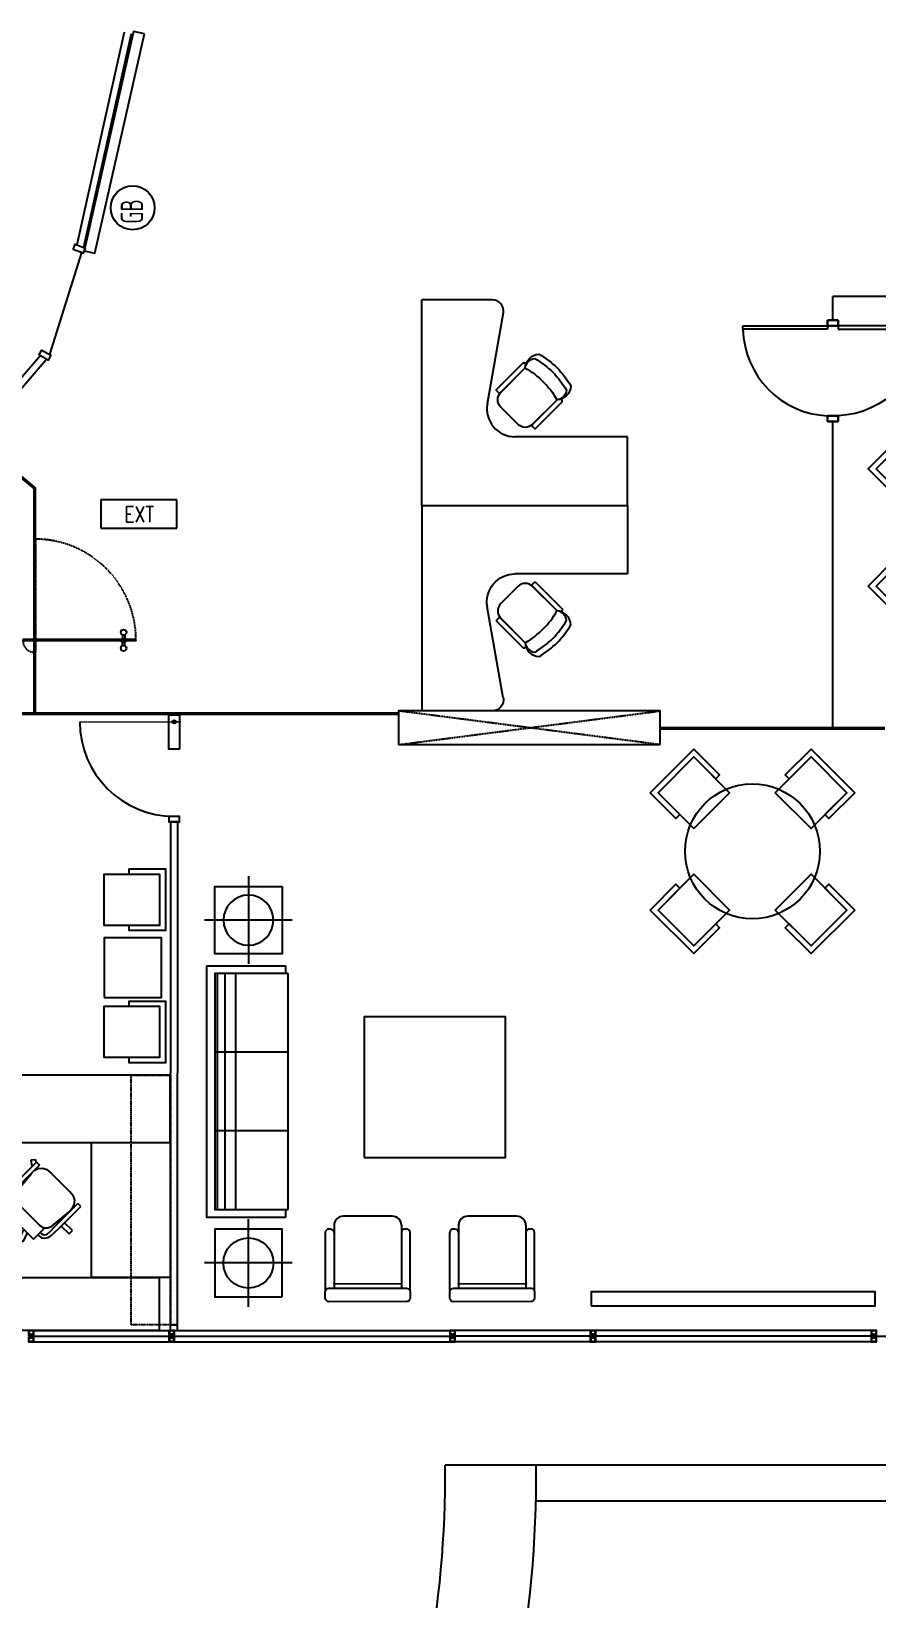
# Model space of a CAD drawing. Header units: millimetres. Extents: x 489570 to 664474, y -400689 to -233120.
# Drawn here: x 650100 to 657624, y -386557 to -372613 of the extents above; entities that cross this region are included whole.
import ezdxf
from ezdxf.enums import TextEntityAlignment as Align

# ---------------------------------------------------------------- set-up
doc = ezdxf.new("R2010")
doc.units = ezdxf.units.MM
doc.header["$LTSCALE"] = 10
doc.header["$MEASUREMENT"] = 0
doc.linetypes.add('HIDDEN', pattern=[0.375, 0.25, -0.125])
for name, color, linetype in [('01AFF', 3, 'Continuous'), ('03AFP', 2, 'Continuous'), ('06ADS', 6, 'Continuous'), ('07APP', 7, 'Continuous'), ('A-DOOR', 2, 'Continuous'), ('XREF BB LVL 3$0$X-WTC3-Level 3 segmented$0$DOOR', 2, 'Continuous'), ('XREF BB LVL 3$0$X-WTC3-Level 3 segmented$0$WAL', 7, 'Continuous'), ('XREF WTC3 FPPP MAY09 1$0$PAR-low', 8, 'Continuous'), ('XREF WTC3 FPPP MAY09 1$0$X-WTC3-Level 3 segmented$0$PAR-FUL', 2, 'Continuous')]:
    doc.layers.add(name, color=color, linetype=linetype)
doc.styles.add('DIM', font='ROMANS.shx', dxfattribs={"width": 0.8})
doc.styles.add('XREF WTC3 FPPP MAY09 1$0$PTI', font='archstyl.shx', dxfattribs={"width": 0.75})

# ---------------------------------------------------------------- blocks, each defined once
blk = doc.blocks.new('XREF WTC3 FPPP MAY09 1$0$kursi')
at = {"layer": '03AFP', "linetype": 'ByBlock'}
for points in [[(200, -400), (200, -90, 0.414214), (110, 0), (-110, 0, 0.414214), (-200, -90), (-200, -400)], [(-200, -400), (-200, -87, 0.414214), (-210, -77), (-235, -77, 0.414214), (-245, -87), (-245, -418, 0.414214), (-235, -428), (-219, -428)], [(200, -400), (200, -87, -0.414214), (210, -77), (235, -77, -0.414214), (245, -87), (245, -418, -0.414214), (235, -428), (219, -428)]]:
    blk.add_lwpolyline(points, format="xyb", dxfattribs=at)
for centre, radius, start, end in [((-105, -487), 129, 137.6669, 222.3331), ((-125, -460), 96, 141.5436, 218.4564), ((0, 340), 766, 254.8715, 285.1285), ((105, -487), 129, 317.6669, 42.3331), ((125, -460), 96, 321.5436, 38.4564), ((0, 220), 766, 254.8715, 285.1285), ((0, 166), 766, 254.8715, 285.1285)]:
    blk.add_arc(centre, radius, start, end, dxfattribs=at)
blk = doc.blocks.new('XREF WTC3 FPPP MAY09 1$0$hsbc sing')
for p, q in [((-25, 0), (-25, -1829)), ((-25, 0), (1644, 0)), ((-25, 0), (1644, 0)), ((1089, 0), (1804, 0)), ((1804, -627), (1804, 0)), ((1687, -725), (878, -582)), ((585, -1829), (585, -829)), ((-25, -1829), (585, -1829))]:
    blk.add_line(p, q)
for centre, radius, start, end in [((835, -829), 250, 80, 180), ((1704, -627), 100, 260, 0)]:
    blk.add_arc(centre, radius, start, end)
at = {"xscale": -1, "rotation": 45.00000000000005}
blk.add_blockref('XREF WTC3 FPPP MAY09 1$0$kursi', (773, -779), dxfattribs=at)
blk = doc.blocks.new('XREF WTC3 FPPP MAY09 1$0$SOFA3')
at = {"color": 0, "linetype": 'ByBlock'}
for p, q in [((1050, 723), (-1050, 723)), ((-1050, 723), (-1050, 700)), ((-350, 723), (-350, 70)), ((350, 723), (350, 70)), ((1050, 700), (1050, 723)), ((1050, 257), (-1050, 257)), ((1050, 163), (-1050, 163)), ((1050, 93), (-1050, 93))]:
    blk.add_line(p, q, dxfattribs=at)
blk.add_lwpolyline([(1120, 700), (1120, 0), (-1120, 0), (-1120, 700), (-1050, 700), (-1050, 70), (1050, 70), (1050, 700)], close=True, dxfattribs=at)
blk = doc.blocks.new('XREF WTC3 FPPP MAY09 1$0$SF1')
at = {"layer": '03AFP', "linetype": 'ByBlock'}
for p, q in [((-392, 632), (70, 315)), ((-392, 632), (70, 315)), ((130, 368), (-294, 658)), ((-731, 137), (-268, -180)), ((-296, -254), (-720, 36))]:
    blk.add_line(p, q, dxfattribs=at)
at = {"layer": '03AFP'}
for p, q in [((-346, 639), (-338, 650)), ((-721, 91), (-728, 80))]:
    blk.add_line(p, q, dxfattribs=at)
at = {"layer": '03AFP', "linetype": 'ByBlock'}
for points in [[(-503, 611), (-751, 248, 0.414214), (-731, 137)], [(-302, -157, 0.008705), (-300, -155), (36, 336, 0.008705), (37, 338)], [(37, 338, -0.008705), (36, 336), (39, 340, -0.008705), (37, 338)], [(37, 338, 0.008705), (39, 340), (36, 336, 0.008705), (37, 338)], [(-302, -157, -0.008705), (-303, -159), (-300, -155, -0.008705), (-302, -157)]]:
    blk.add_lwpolyline(points, format="xyb", dxfattribs=at)
blk.add_lwpolyline([(187, 329, -0.414214), (195, 285), (-195, -285, -0.414214), (-240, -293), (-286, -262, -0.414214), (-294, -217), (96, 353, -0.414214), (140, 361)], format="xyb", close=True, dxfattribs=at)
blk.add_arc((-437, 566), 80, 55.6033, 145.6033, dxfattribs=at)
at = {"layer": '03AFP'}
for centre, start, end in [((-319, 621), 145.6033, 235.6033), ((-312, 632), 55.6033, 145.6033), ((-702, 62), 145.6033, 235.6033), ((-694, 73), 55.6033, 145.6033)]:
    blk.add_arc(centre, 32, start, end, dxfattribs=at)
blk = doc.blocks.new('XREF WTC3 FPPP MAY09 1$0$1200-4')
at = {"layer": '03AFP'}
for points in [[(-840, 522), (-522, 840), (-203, 522), (-522, 203), (-840, 522), (-522, 840), (-327, 645), (-292, 681), (-522, 910), (-910, 522), (-681, 292), (-645, 327), (-840, 522)], [(840, 522), (522, 840), (203, 522), (522, 203), (840, 522), (522, 840), (327, 645), (292, 681), (522, 910), (910, 522), (681, 292), (645, 327), (840, 522)], [(-840, -522), (-522, -840), (-203, -522), (-522, -203), (-840, -522), (-522, -840), (-327, -645), (-292, -681), (-522, -910), (-910, -522), (-681, -292), (-645, -327), (-840, -522)], [(840, -522), (522, -840), (203, -522), (522, -203), (840, -522), (522, -840), (327, -645), (292, -681), (522, -910), (910, -522), (681, -292), (645, -327), (840, -522)]]:
    blk.add_lwpolyline(points, close=True, dxfattribs=at)
blk.add_circle((0, 0), 600, dxfattribs=at)
blk = doc.blocks.new('XREF WTC3 FPPP MAY09 1$0$CORN')
at = {"layer": '03AFP', "color": 1}
for p, q in [((0, -390), (0, 390)), ((-390, 0), (390, 0))]:
    blk.add_line(p, q, dxfattribs=at)
at = {"layer": '03AFP'}
blk.add_lwpolyline([(-300, -300), (300, -300), (300, 300), (-300, 300)], close=True, dxfattribs=at)
blk.add_circle((0, 0), 223, dxfattribs=at)
blk = doc.blocks.new('XREF WTC3 FPPP MAY09 1$0$X-WTC3-Level 3 segmented$0$FRAME')
at = {"color": 1}
blk.add_lwpolyline([(-37, 263), (-37, -37), (63, -37), (63, 263)], close=True, dxfattribs=at)
at = {"const_width": 13}
blk.add_lwpolyline([(-47, 23), (853, 24)], dxfattribs=at)
at = {"color": 1}
blk.add_circle((13, 23), 15, dxfattribs=at)
blk.add_arc((13, 23), 840, 0.0529, 90, dxfattribs=at)
blk = doc.blocks.new('XREF WTC3 FPPP MAY09 1$0$X-WTC3-Level 3 segmented$0$P non F')
at = {"rotation": 180}
blk.add_blockref('XREF WTC3 FPPP MAY09 1$0$X-WTC3-Level 3 segmented$0$FRAME', (0, 30), dxfattribs=at)
blk = doc.blocks.new('XREF WTC3 FPPP MAY09 1$0$X-WTC3-Level 3 segmented$0$P800')
for p, q in [((-15, 900), (79, 900)), ((-15, 850), (-15, 900)), ((79, 900), (-15, 900)), ((79, 850), (-15, 850)), ((79, 900), (79, 850)), ((-15, 0), (-15, 50)), ((-15, 50), (79, 50)), ((79, 0), (-15, 0)), ((79, 80), (832, 80)), ((79, 50), (79, 80)), ((832, 50), (79, 50)), ((79, 50), (79, 0)), ((832, 80), (832, 50))]:
    blk.add_line(p, q)
blk.add_arc((43, 62), 789, 1.3099, 87.4111)
blk = doc.blocks.new('XREF BB LVL 3$0$X-WTC3-Level 3 segmented$0$fra2')
for points in [[(0.43, 0), (0, 0), (0, 0.5), (0.43, 0.5)], [(0.43, 0.5), (0.43, 0.46), (0.36, 0.41), (0.36, 0.35), (0.64, 0.35), (0.64, 0.41), (0.57, 0.46), (0.57, 0.5), (1, 0.5), (1, 0), (0.57, 0), (0.57, 0.04), (0.64, 0.09), (0.64, 0.15), (0.36, 0.15), (0.36, 0.09), (0.43, 0.04), (0.43, 0)]]:
    blk.add_lwpolyline(points)
blk.add_lwpolyline([(0.69, 0.3), (0.69, 0.45), (0.95, 0.45), (0.95, 0.05), (0.69, 0.05), (0.69, 0.2), (0.31, 0.2), (0.31, 0.05), (0.05, 0.05), (0.05, 0.45), (0.31, 0.45), (0.31, 0.3)], close=True)
blk = doc.blocks.new('K11')
for p, q in [((-97, 618), (-135, 606)), ((-135, 605), (-111, 526)), ((-97, 618), (-65, 526)), ((-268, 425), (-274, 396)), ((-252, 449), (-268, 425)), ((-228, 466), (-252, 449)), ((-231, 428), (-241, 414)), ((-216, 438), (-231, 428)), ((-199, 471), (-228, 466)), ((-199, 441), (-216, 438)), ((-199, 471), (-186, 471)), ((-199, 441), (-186, 441)), ((-186, 526), (-186, 382)), ((184, 526), (-186, 526)), ((184, 384), (184, 526)), ((200, 471), (184, 471)), ((200, 441), (184, 441)), ((223, 434), (185, 405)), ((200, 471), (228, 465)), ((200, 441), (217, 438)), ((217, 438), (232, 428)), ((228, 465), (252, 449)), ((232, 428), (241, 413)), ((299, 490), (248, 452)), ((252, 449), (269, 424)), ((323, 457), (269, 420)), ((269, 424), (274, 396)), ((323, 457), (299, 490)), ((-274, 396), (-279, 291)), ((-279, 291), (-279, 22)), ((-241, 414), (-244, 395)), ((-241, 299), (-244, 395)), ((-241, 22), (-241, 299)), ((-220, 328), (-238, 129)), ((-206, 365), (-220, 328)), ((-177, 391), (-206, 365)), ((-139, 400), (-177, 391)), ((139, 400), (-139, 400)), ((139, 400), (177, 391)), ((177, 391), (207, 364)), ((243, 402), (199, 372)), ((207, 364), (220, 327)), ((220, 327), (238, 129)), ((241, 413), (245, 395)), ((241, 299), (245, 395)), ((241, 22), (241, 299)), ((274, 396), (280, 291)), ((280, 291), (279, 22)), ((-279, 269), (-378, 269)), ((-378, 269), (-378, 226)), ((-378, 226), (-279, 226)), ((-225, 269), (-241, 269)), ((-241, 226), (-229, 226)), ((-279, 22), (-241, 22)), ((-238, 129), (-239, 89)), ((-239, 89), (-227, 52)), ((-227, 52), (-202, 21)), ((-202, 21), (-167, 4)), ((-167, 4), (-114, 0)), ((-114, 0), (114, 0)), ((167, 3), (114, 0)), ((202, 21), (167, 3)), ((227, 51), (202, 21)), ((240, 89), (227, 51)), ((241, 57), (232, 64)), ((238, 129), (240, 89)), ((238, 129), (240, 89)), ((239, 108), (241, 106)), ((279, 22), (241, 22)), ((279, 78), (327, 42)), ((302, 10), (279, 28)), ((327, 42), (302, 10))]:
    blk.add_line(p, q)
blk = doc.blocks.new('glass door 01')
at = {"layer": '03AFP'}
for p, q in [((-100890, -620575), (-100902, -620587)), ((-100890, -620587), (-100902, -620575)), ((-100890, -620587), (-100902, -620575)), ((-100890, -620575), (-100902, -620587))]:
    blk.add_line(p, q, dxfattribs=at)
at = {"layer": '03AFP', "color": 1}
for p, q in [((-100902, -620575), (-100890, -620587)), ((-100902, -620587), (-100890, -620575)), ((-100902, -620587), (-100890, -620575)), ((-100902, -620575), (-100890, -620587))]:
    blk.add_line(p, q, dxfattribs=at)
at = {"layer": '06ADS'}
for p, q in [((-100890, -620475), (-100902, -620475)), ((-100902, -621481), (-100902, -620475)), ((-100890, -621481), (-100890, -620475)), ((-101002, -620575), (-101002, -620587)), ((-101002, -620587), (-101002, -620575)), ((-100890, -620575), (-100902, -620575)), ((-100890, -620575), (-100902, -620575)), ((-100890, -620575), (-100902, -620575)), ((-100890, -620587), (-100902, -620587)), ((-100890, -620587), (-100902, -620587)), ((-100890, -620587), (-100902, -620587)), ((-99996, -620587), (-99996, -620575)), ((-99996, -620575), (-99996, -620587))]:
    blk.add_line(p, q, dxfattribs=at)
at = {"layer": '06ADS', "color": 8, "linetype": 'HIDDEN'}
blk.add_lwpolyline([(-99996, -620587), (-101002, -620587), (-101002, -620575), (-99996, -620575)], close=True, dxfattribs=at)
at = {"layer": '06ADS', "color": 1, "linetype": 'HIDDEN'}
for centre, radius, start, end in [((-100902, -620575), 100, 90, 180), ((-100896, -620581), 900, 269.618, 359.618)]:
    blk.add_arc(centre, radius, start, end, dxfattribs=at)
at = {"layer": 'A-DOOR', "linetype": 'ByBlock'}
for p, q in [((-100944, -621361), (-100907, -621361)), ((-100944, -621381), (-100907, -621381)), ((-100848, -621361), (-100885, -621361)), ((-100848, -621381), (-100885, -621381))]:
    blk.add_line(p, q, dxfattribs=at)
at = {"layer": 'A-DOOR', "color": 1}
for points in [[(-100902, -621351), (-100907, -621351), (-100907, -621371), (-100907, -621391), (-100902, -621391)], [(-100890, -621391), (-100885, -621391), (-100885, -621371), (-100885, -621351), (-100890, -621351)]]:
    blk.add_lwpolyline(points, dxfattribs=at)
at = {"layer": 'A-DOOR', "linetype": 'ByBlock'}
for centre in [(-100967, -621371), (-100825, -621371)]:
    blk.add_circle(centre, 25, dxfattribs=at)
blk = doc.blocks.new('Furn-Code')
at = {"color": 1}
for p, q in [((1138, 450), (-69, 450)), ((-69, 450), (-69, 0)), ((1138, 0), (1138, 450)), ((-69, 0), (1138, 0))]:
    blk.add_line(p, q, dxfattribs=at)

msp = doc.modelspace()

# ---------------------------------------------------------------- linework, layer by layer
at = {"layer": '03AFP'}
for points in [[(651106.7, -372635.3), (651009.3, -372613.3), (650569.3, -374564.8), (650666.8, -374586.7)], [(651244.9, -380564.2), (651244.9, -380114.2), (650744.9, -380114.2), (650744.9, -380564.2), (651244.9, -380564.2), (651244.9, -380114.2), (650969.9, -380114.2), (650969.9, -380064.2), (651294.9, -380064.2), (651294.9, -380614.2), (650969.9, -380614.2), (650969.9, -380564.2), (651244.9, -380564.2)], [(650747.8, -381207.5), (651257.6, -381207.5), (651257.6, -380678.4), (650747.8, -380678.4)], [(651244.9, -381740.1), (651244.9, -381290.1), (650744.9, -381290.1), (650744.9, -381740.1), (651244.9, -381740.1), (651244.9, -381290.1), (650969.9, -381290.1), (650969.9, -381240.1), (651294.9, -381240.1), (651294.9, -381790.1), (650969.9, -381790.1), (650969.9, -381740.1), (651244.9, -381740.1)], [(653061.8, -382631.4), (654321.7, -382631.4), (654321.7, -381381.9), (653061.8, -381381.9)], [(649637.1, -382499.9), (651337.1, -382499.9), (651337.1, -381899.9), (649637.1, -381899.9)], [(650637.1, -382499.9), (651337.1, -382499.9), (651337.1, -383699.9), (650637.1, -383699.9)], [(648581.2, -383699.9), (651237.6, -383699.9), (651237.6, -384170.8), (648581.2, -384170.8)], [(655082.4, -383951.6), (657610.3, -383951.6), (657610.3, -383827.8), (655082.4, -383827.8)]]:
    msp.add_lwpolyline(points, close=True, dxfattribs=at)
at = {"layer": '03AFP', "color": 1, "linetype": 'HIDDEN'}
msp.add_lwpolyline([(650989.5, -381899.9), (651339.5, -381899.9), (651339.5, -384120.8), (650989.5, -384120.8)], close=True, dxfattribs=at)
at = {"layer": '03AFP'}
msp.add_circle((651001.9, -374183.2), 195.4, dxfattribs=at)
at = {"layer": '06ADS'}
for p, q in [((658034.1, -374971.3), (657234.1, -374971.3)), ((649610.7, -376259), (650124.8, -376683.8)), ((649618.5, -376249.9), (650136.8, -376678.2)), ((650124.8, -378678.6), (650124.8, -376683.8)), ((650136.8, -378678.6), (650136.8, -376678.2)), ((653371.1, -378678.6), (649897, -378678.6)), ((653371.1, -378690.6), (649897, -378690.6))]:
    msp.add_line(p, q, dxfattribs=at)
for points in [[(657234.1, -375183.3), (657234.1, -374971.3), (657234.1, -374971.3)], [(657234.1, -378809.3), (657234.1, -378809.3), (657234.1, -376083.3)], [(657696.4, -378809.3), (655696.4, -378809.3)], [(657696.4, -378821.3), (655696.4, -378821.3)]]:
    msp.add_lwpolyline(points, dxfattribs=at)
at = {"layer": '07APP'}
for p, q in [((650184.3, -375494), (649568.2, -376208.7)), ((650233.5, -375536.4), (649610.7, -376259))]:
    msp.add_line(p, q, dxfattribs=at)
for points in [[(651339.1, -379647.1), (651337.1, -384120.8), (651401.1, -384120.8), (651403.1, -379647.1)], [(651401.1, -384120.8), (651337.1, -384120.8), (651337.1, -384170.8), (651401.1, -384170.8)]]:
    msp.add_lwpolyline(points, close=True, dxfattribs=at)
at = {"layer": 'XREF BB LVL 3$0$X-WTC3-Level 3 segmented$0$DOOR', "color": 4}
for p, q in [((650109.4, -384220.8), (651338.9, -384220.8)), ((651359.9, -384220.8), (653838.9, -384220.8)), ((655088.9, -384220.8), (653859.9, -384220.8)), ((657588.9, -384220.8), (655109.9, -384220.8)), ((657609.9, -384220.8), (658838.9, -384220.8))]:
    msp.add_line(p, q, dxfattribs=at)
at = {"layer": 'XREF BB LVL 3$0$X-WTC3-Level 3 segmented$0$DOOR'}
for p, q in [((650123.9, -384170.8), (651324.4, -384170.8)), ((650123.9, -384270.8), (651324.4, -384270.8)), ((651374.4, -384170.8), (653824.4, -384170.8)), ((651374.4, -384270.8), (653824.4, -384270.8)), ((655074.4, -384170.8), (653874.4, -384170.8)), ((655074.4, -384270.8), (653874.4, -384270.8)), ((657574.4, -384170.8), (655124.4, -384170.8)), ((657574.4, -384270.8), (655124.4, -384270.8))]:
    msp.add_line(p, q, dxfattribs=at)
at = {"layer": 'XREF BB LVL 3$0$X-WTC3-Level 3 segmented$0$WAL'}
for p, q in [((659403.9, -385370.8), (653783.5, -385370.8)), ((658593.9, -385690.8), (654591.8, -385690.8))]:
    msp.add_line(p, q, dxfattribs=at)
for radius, end in [(9310, 0.55389), (10120, 0.50955)]:
    msp.add_arc((644473.9, -385460.8), radius, 270, end, dxfattribs=at)
at = {"layer": 'XREF WTC3 FPPP MAY09 1$0$X-WTC3-Level 3 segmented$0$PAR-FUL'}
for p, q in [((650926.9, -372621.9), (650504.4, -374512.7)), ((650989.4, -372635.9), (650564.8, -374536.2))]:
    msp.add_line(p, q, dxfattribs=at)
at = {"layer": 'XREF WTC3 FPPP MAY09 1$0$X-WTC3-Level 3 segmented$0$PAR-FUL', "color": 1}
msp.add_line((650547, -374580.6), (650261.9, -375487.6), dxfattribs=at)
at = {"layer": 'XREF WTC3 FPPP MAY09 1$0$X-WTC3-Level 3 segmented$0$PAR-FUL', "color": 1, "linetype": 'HIDDEN'}
for p, q in [((655696.4, -378959.3), (653369.1, -378659.3)), ((653369.1, -378959.3), (655696.4, -378659.3))]:
    msp.add_line(p, q, dxfattribs=at)
at = {"layer": 'XREF WTC3 FPPP MAY09 1$0$X-WTC3-Level 3 segmented$0$PAR-FUL'}
for points in [[(650472.7, -374554), (650490.8, -374507.4), (650578.4, -374541.5), (650560.3, -374588.1)], [(650167.9, -375492.2), (650192.4, -375448.6), (650274.3, -375494.6), (650249.8, -375538.2)], [(655696.4, -378959.3), (655696.4, -378659.3), (653369.1, -378659.3), (653369.1, -378959.3)], [(651324.1, -379597.1), (651324.1, -379647.1), (651418.1, -379647.1), (651418.1, -379597.1)]]:
    msp.add_lwpolyline(points, close=True, dxfattribs=at)

# ---------------------------------------------------------------- block references
at = {"layer": '01AFF'}
ref = msp.add_blockref('Furn-Code', (650758.2, -377034.5), dxfattribs=dict(at, xscale=0.5599999999999999, yscale=0.5599999999999999, zscale=0.5599999999999999))
ref.add_attrib('CTR.01', 'EXT', dxfattribs={"layer": '0', "height": 140, "style": 'DIM', "width": 0.8}).set_placement((651060, -376910.8), align=Align.MIDDLE)
at = {"layer": '03AFP'}
for name, p, rotation in [('XREF WTC3 FPPP MAY09 1$0$hsbc sing', (653576.1, -376805.3), 90), ('XREF WTC3 FPPP MAY09 1$0$1200-4', (658459.1, -377026.6), 90), ('XREF WTC3 FPPP MAY09 1$0$1200-4', (656518.5, -379908.5), 90), ('XREF WTC3 FPPP MAY09 1$0$SOFA3', (651662.9, -382045.6), 270), ('K11', (650358.9, -382855), 135.0322052340918), ('XREF WTC3 FPPP MAY09 1$0$CORN', (652032.5, -383570.8), 90)]:
    msp.add_blockref(name, p, dxfattribs=dict(at, rotation=rotation))
at = {"layer": '03AFP', "xscale": -1, "rotation": 90}
for name, p in [('XREF WTC3 FPPP MAY09 1$0$hsbc sing', (653576.1, -376855.3)), ('XREF WTC3 FPPP MAY09 1$0$CORN', (652032.5, -380520.4))]:
    msp.add_blockref(name, p, dxfattribs=at)
at = {"layer": '06ADS', "rotation": 180}
msp.add_blockref('XREF WTC3 FPPP MAY09 1$0$X-WTC3-Level 3 segmented$0$P800', (657266.1, -375183.3), dxfattribs=at)
at = {"layer": '06ADS', "xscale": -1, "rotation": 180}
msp.add_blockref('XREF WTC3 FPPP MAY09 1$0$X-WTC3-Level 3 segmented$0$P800', (657202.1, -375183.3), dxfattribs=at)
at = {"layer": '06ADS'}
msp.add_blockref('XREF WTC3 FPPP MAY09 1$0$X-WTC3-Level 3 segmented$0$P non F', (651384.5, -378763.8), dxfattribs=at)
at = {"layer": '07APP', "lineweight": 30, "rotation": 90}
msp.add_blockref('glass door 01', (29550.8, -277134.4), dxfattribs=at)
at = {"layer": 'XREF BB LVL 3$0$X-WTC3-Level 3 segmented$0$DOOR', "xscale": -100, "yscale": 100, "zscale": 100, "rotation": 270}
for p in [(650073.9, -384270.8), (651323.9, -384270.8), (653823.9, -384270.8), (655073.9, -384270.8), (657573.9, -384270.8)]:
    msp.add_blockref('XREF BB LVL 3$0$X-WTC3-Level 3 segmented$0$fra2', p, dxfattribs=at)
at = {"layer": 'XREF WTC3 FPPP MAY09 1$0$PAR-low', "rotation": 304.3966516939026}
for p in [(653094.3, -383914.8), (654202.1, -383914.8)]:
    msp.add_blockref('XREF WTC3 FPPP MAY09 1$0$SF1', p, dxfattribs=at)

# ---------------------------------------------------------------- texts
at = {"layer": '03AFP', "color": 2, "style": 'XREF WTC3 FPPP MAY09 1$0$PTI', "width": 0.75}
msp.add_text('GB', height=200, rotation=90, dxfattribs=at).set_placement((651095.5, -374324.7))

doc.saveas('drawing.dxf')
